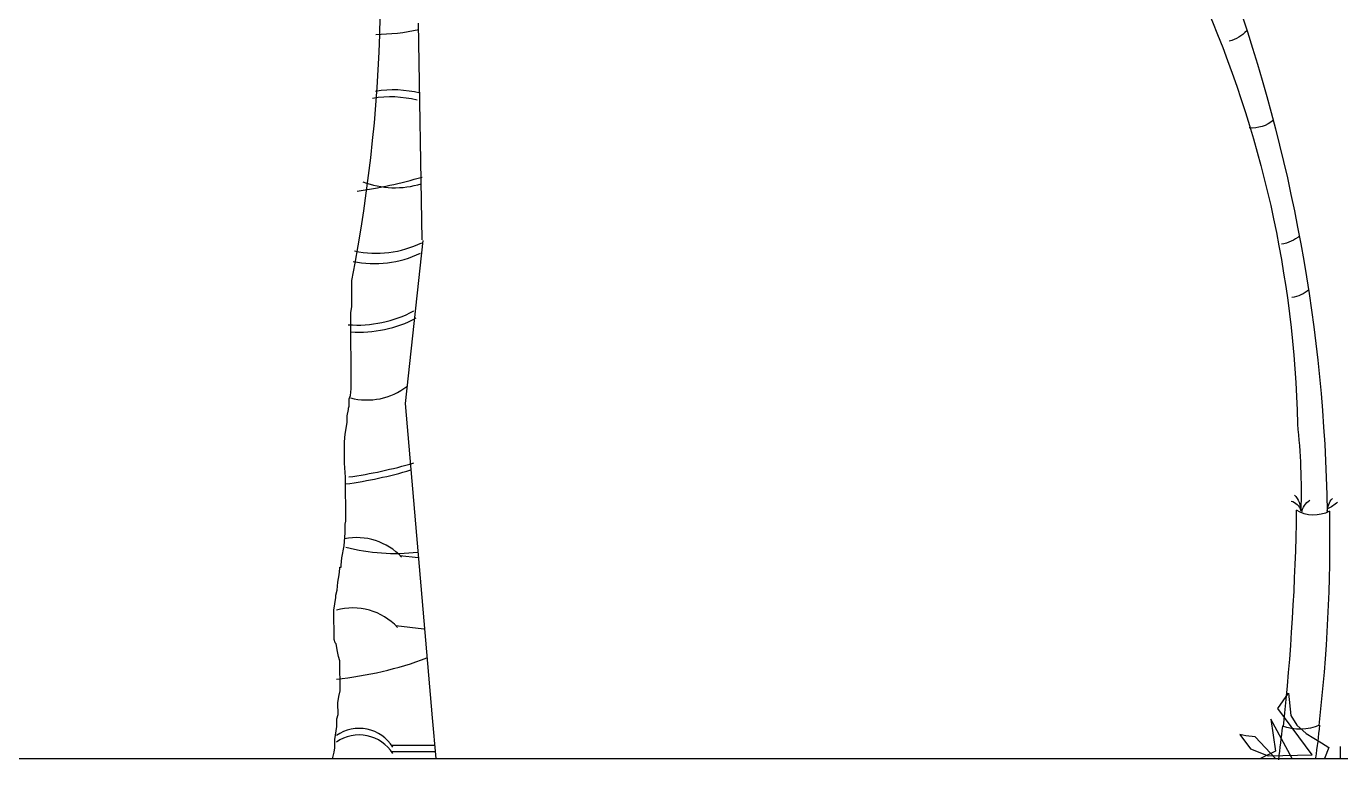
# Model space of a CAD drawing. Header units: millimetres. Extents: x 217.2 to 255.1, y 166.7 to 190.9.
# Drawn here: x 245.209 to 248.886, y 181.568 to 183.618 of the extents above; entities that cross this region are included whole.
import ezdxf

# ---------------------------------------------------------------- set-up
doc = ezdxf.new("R2010")
doc.units = ezdxf.units.MM
doc.layers.add('s', color=145, linetype='Continuous')
doc.layers.add('trees', color=104, linetype='Continuous')

msp = doc.modelspace()

# ---------------------------------------------------------------- linework, layer by layer
at = {"layer": 's', "color": 0}
msp.add_line((217.1888, 181.5708), (255.1288, 181.5708), dxfattribs=at)
at = {"layer": 'trees', "color": 47, "true_color": 0x8d6a35}
for p, q in [((246.3164, 183.021), (246.3063, 183.6272)), ((246.3185, 183.0191), (246.2687, 182.5637)), ((246.1197, 182.8349), (246.1191, 182.907)), ((246.1164, 182.8169), (246.1197, 182.8349)), ((246.1181, 182.6042), (246.1164, 182.8169)), ((246.1157, 182.5862), (246.1181, 182.6042)), ((246.11, 182.5501), (246.1125, 182.5561)), ((246.1123, 182.5767), (246.1157, 182.5862)), ((246.1125, 182.5561), (246.1123, 182.5767)), ((246.2687, 182.5637), (246.3439, 181.6845)), ((246.1067, 182.5286), (246.11, 182.5467)), ((246.1069, 182.5106), (246.1067, 182.5286)), ((246.11, 182.5467), (246.11, 182.5501)), ((246.1011, 182.478), (246.1069, 182.5106)), ((246.0987, 182.4565), (246.1011, 182.478)), ((246.0992, 182.3965), (246.0987, 182.4565)), ((246.1021, 182.3579), (246.0992, 182.3965)), ((246.1031, 182.2344), (246.1021, 182.3579)), ((246.1006, 182.2258), (246.1031, 182.2344)), ((246.1008, 182.2018), (246.1006, 182.2258)), ((246.0976, 182.1657), (246.1008, 182.2018)), ((246.0919, 182.1322), (246.0976, 182.1657)), ((246.0895, 182.1116), (246.0919, 182.1322)), ((246.0896, 182.1056), (246.0895, 182.1116)), ((246.2534, 182.1387), (246.3055, 182.1328)), ((246.0805, 182.0635), (246.0837, 182.0841)), ((246.0837, 182.0841), (246.0862, 182.1021)), ((246.0862, 182.1021), (246.0861, 182.1056)), ((246.0861, 182.1056), (246.0896, 182.1056)), ((246.0747, 182.0274), (246.0781, 182.042)), ((246.0781, 182.042), (246.0805, 182.0635)), ((246.0724, 182.0034), (246.0748, 182.0214)), ((246.0748, 182.0214), (246.0747, 182.0274)), ((246.0864, 181.7599), (246.0857, 181.844)), ((246.0806, 181.7264), (246.083, 181.7444)), ((246.083, 181.7444), (246.0864, 181.7599)), ((246.0809, 181.6938), (246.0806, 181.7264)), ((246.0775, 181.6818), (246.0809, 181.6938)), ((246.0777, 181.6603), (246.0775, 181.6818)), ((246.3439, 181.6845), (246.3542, 181.5708)), ((246.072, 181.6243), (246.0777, 181.6603)), ((246.0697, 181.5882), (246.0722, 181.6003)), ((246.0722, 181.6003), (246.072, 181.6243)), ((246.2311, 181.6085), (246.351, 181.6085)), ((246.0656, 181.5708), (246.0664, 181.5736)), ((246.0664, 181.5736), (246.0697, 181.5882)), ((246.2311, 181.5901), (246.351, 181.5901))]:
    msp.add_line(p, q, dxfattribs=at)
at = {"layer": 'trees', "color": 49, "true_color": 0x594322}
for p, q in [((246.0691, 181.9854), (246.0724, 182.0034)), ((246.0697, 181.9039), (246.0691, 181.9854)), ((246.0733, 181.8945), (246.0697, 181.9039)), ((246.0758, 181.8919), (246.0733, 181.8945)), ((246.0795, 181.8705), (246.0758, 181.8919)), ((246.0821, 181.8559), (246.0795, 181.8705)), ((246.0857, 181.844), (246.0821, 181.8559))]:
    msp.add_line(p, q, dxfattribs=at)
at = {"layer": 'trees', "color": 42, "true_color": 0xd28328}
msp.add_line((246.2423, 181.9423), (246.3205, 181.9334), dxfattribs=at)
at = {"layer": 'trees', "color": 97, "true_color": 0x25742c}
for p, q in [((248.7102, 181.7108), (248.74, 181.7539)), ((248.74, 181.7539), (248.7467, 181.6909))]:
    msp.add_line(p, q, dxfattribs=at)
at = {"layer": 'trees', "color": 84, "true_color": 0x2aaf18}
for p, q in [((248.8064, 181.5815), (248.7102, 181.7108)), ((248.6903, 181.681), (248.7036, 181.5915)), ((248.7508, 181.5708), (248.6903, 181.681)), ((248.7467, 181.6909), (248.7633, 181.6644)), ((248.604, 181.6379), (248.6339, 181.5981)), ((248.6206, 181.6346), (248.604, 181.6379)), ((248.6472, 181.6313), (248.6206, 181.6346)), ((248.7633, 181.6644), (248.7898, 181.6412)), ((248.7898, 181.6412), (248.8329, 181.6147)), ((248.6339, 181.5981), (248.6837, 181.5782)), ((248.7041, 181.5708), (248.6472, 181.6313)), ((248.8329, 181.6147), (248.8528, 181.6014)), ((248.8528, 181.6014), (248.8406, 181.5708)), ((248.886, 181.5708), (248.886, 181.6047)), ((248.7036, 181.5915), (248.6621, 181.5708)), ((248.6837, 181.5782), (248.8064, 181.5815))]:
    msp.add_line(p, q, dxfattribs=at)
at = {"layer": 'trees', "color": 47, "true_color": 0x8d6a35}
for centre, radius, start, end in [((241.9205, 183.7356), 4.2796, 348.8364, 10.0531), ((245.9676, 184.3733), 1.2272, 277.7976, 286.4975), ((246.1873, 183.2785), 0.2948, 258.2052, 295.7548), ((245.9361, 183.5543), 1.2272, 277.7976, 286.4975), ((246.1397, 181.5247), 0.112, 32.3577, 124.573)]:
    msp.add_arc(centre, radius, start, end, dxfattribs=at)
at = {"layer": 'trees', "color": 49, "true_color": 0x594322}
for centre, radius, start, end in [((246.1797, 184.2043), 0.6088, 270.6346, 282.0338), ((246.2355, 183.1359), 0.3044, 75.7493, 99.4083), ((246.2402, 183.4139), 0.2472, 248.776, 287.3157), ((246.1832, 183.2494), 0.2948, 258.2052, 295.7548), ((246.1413, 183.1022), 0.3391, 265.8072, 297.8955), ((245.9442, 183.574), 1.2272, 277.7976, 286.4975), ((246.1335, 182.0176), 0.1708, 42.9506, 101.543), ((246.1223, 181.8212), 0.1708, 42.9506, 105.67)]:
    msp.add_arc(centre, radius, start, end, dxfattribs=at)
at = {"layer": 'trees', "color": 42, "true_color": 0xd28328}
for centre, radius, start, end in [((246.2273, 183.1163), 0.3044, 75.7493, 99.4083), ((246.1342, 183.1218), 0.3391, 265.8072, 297.8955), ((246.1618, 182.7566), 0.1834, 255.4291, 307.6402), ((246.2408, 182.6844), 0.5402, 255.1744, 276.7408), ((245.9794, 182.7828), 0.9944, 275.5833, 290.6145), ((246.1397, 181.543), 0.112, 32.3577, 124.573)]:
    msp.add_arc(centre, radius, start, end, dxfattribs=at)
at = {"layer": 'trees', "color": 42, "true_color": 0xd28328, "extrusion": (0, 0, -1)}
for centre, major_axis, start_param, end_param in [((244.25, 182.1849), (-3.4047, 3.0918), 2.060331, 2.38757), ((248.5527, 183.6689), (-0.0701, 0.0637), 3.136265, 3.746148), ((247.0561, 182.3188), (-1.2727, 1.1558), 2.295115, 2.436362), ((242.1856, 182.3643), (-4.8691, 4.4216), 2.419426, 2.511527)]:
    msp.add_ellipse(centre, major_axis=major_axis, ratio=1, start_param=start_param, end_param=end_param, dxfattribs=at)
at = {"layer": 'trees', "color": 47, "true_color": 0x8d6a35, "extrusion": (0, 0, -1)}
for centre, major_axis, start_param, end_param in [((245.6552, 182.4358), (-2.3028, 2.0912), 1.985255, 2.381686), ((248.6379, 183.4284), (0.0637, 0.0701), 1.713672, 2.487542), ((248.7079, 183.1029), (0.0637, 0.0701), 1.66991, 2.272905), ((248.7361, 182.9537), (0.0637, 0.0701), 1.7016, 2.260024), ((248.7127, 182.264), (-0.0458, 0.0415), 1.622585, 2.408472), ((248.907, 182.2595), (-0.0434, 0.0395), 5.58674, 6.265838), ((248.7386, 182.255), (-0.0273, 0.0248), 1.080208, 2.163528), ((248.8106, 182.3443), (-0.0689, 0.0625), 3.482068, 4.524459), ((248.8268, 182.2508), (0.0338, 0.0372), 4.115493, 4.972072), ((244.2429, 182.1916), (3.1007, 3.4146), 0.818189, 0.948378), ((248.7922, 182.3848), (0.0869, 0.0957), 1.686763, 1.94887)]:
    msp.add_ellipse(centre, major_axis=major_axis, ratio=1, start_param=start_param, end_param=end_param, dxfattribs=at)
at = {"layer": 'trees', "color": 84, "true_color": 0x2aaf18, "extrusion": (0, 0, -1)}
for centre, major_axis, start_param, end_param in [((242.1902, 182.3831), (-4.8657, 4.4185), 2.514375, 2.528736), ((248.7716, 181.7953), (-0.1056, 0.0959), 3.575392, 4.322861), ((244.2481, 182.1773), (3.0976, 3.4111), 0.945154, 0.965147)]:
    msp.add_ellipse(centre, major_axis=major_axis, ratio=1, start_param=start_param, end_param=end_param, dxfattribs=at)

doc.saveas('drawing.dxf')
